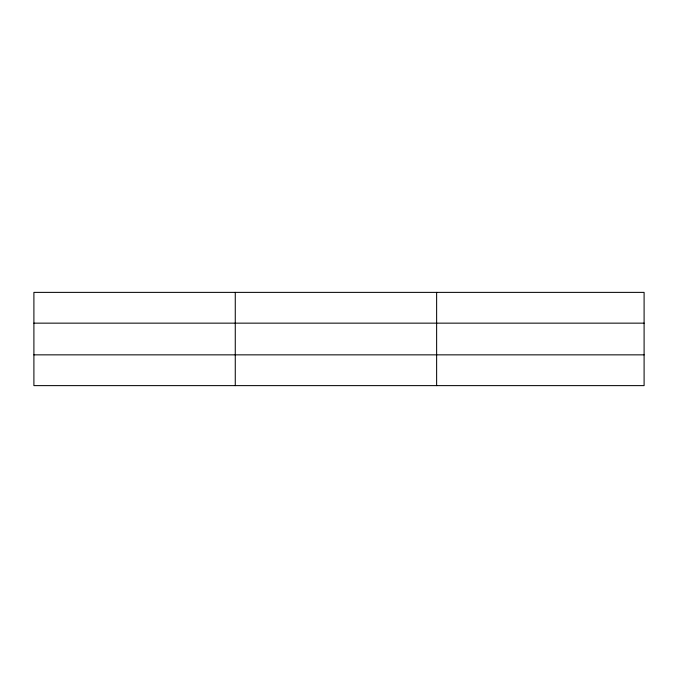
<?xml version="1.0" encoding="UTF-8"?>
<svg xmlns="http://www.w3.org/2000/svg" width="678" height="678" viewBox="0 0 678 678"><rect width="100%" height="100%" fill="white"/><g stroke="black" fill="none" stroke-linecap="round" stroke-linejoin="round"><path stroke-width="1.02" d="M235.266 292.379L235.266 385.621M436.632 292.379L436.632 385.621M644.1 354.848L644.1 385.621L33.9 385.621L33.9 292.379L644.1 292.379L644.1 354.848L33.9 354.848M33.9 323.152L644.1 323.152"/></g></svg>
